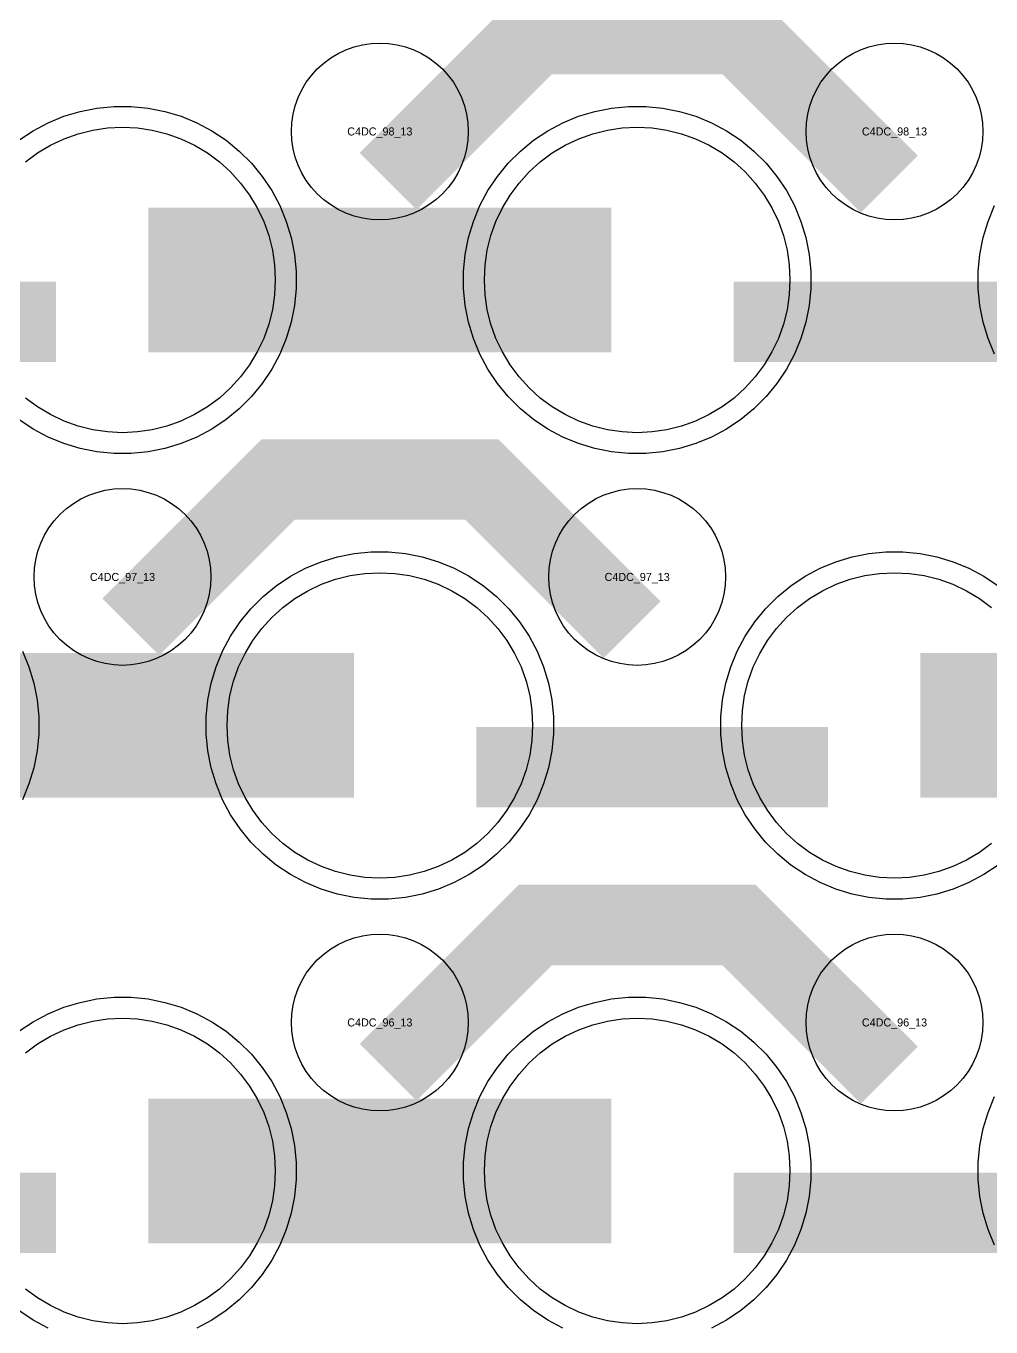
# Model space of a CAD drawing. Extents: x -11880 to 11880, y -14992 to 14992.
# Drawn here: x -7870 to -7570, y -1586 to -1181.3 of the extents above; entities that cross this region are included whole.
import ezdxf
from ezdxf.enums import TextEntityAlignment as Align

# ---------------------------------------------------------------- set-up
doc = ezdxf.new("R2010")
doc.units = 0
doc.header["$MEASUREMENT"] = 0
for name, color, linetype in [('GDS_775_DT_237', 138, 'CONTINUOUS'), ('RDL1_FS', 34, 'CONTINUOUS'), ('RDL_BS', 160, 'CONTINUOUS')]:
    doc.layers.add(name, color=color, linetype=linetype)

msp = doc.modelspace()

# ---------------------------------------------------------------- linework, layer by layer
at = {"layer": 'RDL1_FS'}
for points in [[(-7870.14, -1223.561), (-7866.395, -1220.783), (-7862.395, -1218.385), (-7858.181, -1216.393), (-7853.791, -1214.821), (-7849.268, -1213.689), (-7844.657, -1213.005), (-7840, -1212.776), (-7835.343, -1213.005), (-7830.732, -1213.689), (-7826.209, -1214.821), (-7821.819, -1216.393), (-7817.605, -1218.385), (-7813.605, -1220.783), (-7809.86, -1223.561), (-7806.406, -1226.691), (-7803.276, -1230.145), (-7800.498, -1233.89), (-7798.1, -1237.89), (-7796.108, -1242.104), (-7794.536, -1246.494), (-7793.404, -1251.017), (-7792.72, -1255.628), (-7792.491, -1260.285), (-7792.72, -1264.942), (-7793.404, -1269.553), (-7794.536, -1274.076), (-7796.108, -1278.466), (-7798.1, -1282.68), (-7800.498, -1286.68), (-7803.276, -1290.425), (-7806.406, -1293.879), (-7809.86, -1297.009), (-7813.605, -1299.787), (-7817.605, -1302.185), (-7821.819, -1304.177), (-7826.209, -1305.749), (-7830.732, -1306.881), (-7835.343, -1307.565), (-7840, -1307.794), (-7844.657, -1307.565), (-7849.268, -1306.881), (-7853.791, -1305.749), (-7858.181, -1304.177), (-7862.395, -1302.185), (-7866.395, -1299.787), (-7870.14, -1297.009)], [(-7569.86, -1435.574), (-7573.605, -1438.352), (-7577.605, -1440.75), (-7581.819, -1442.742), (-7586.209, -1444.314), (-7590.732, -1445.446), (-7595.343, -1446.13), (-7600, -1446.359), (-7604.657, -1446.13), (-7609.268, -1445.446), (-7613.791, -1444.314), (-7618.181, -1442.742), (-7622.395, -1440.75), (-7626.395, -1438.352), (-7630.14, -1435.574), (-7633.594, -1432.444), (-7636.724, -1428.99), (-7639.502, -1425.245), (-7641.9, -1421.245), (-7643.892, -1417.031), (-7645.464, -1412.641), (-7646.596, -1408.118), (-7647.28, -1403.507), (-7647.509, -1398.85), (-7647.28, -1394.193), (-7646.596, -1389.582), (-7645.464, -1385.059), (-7643.892, -1380.669), (-7641.9, -1376.455), (-7639.502, -1372.455), (-7636.724, -1368.71), (-7633.594, -1365.256), (-7630.14, -1362.126), (-7626.395, -1359.348), (-7622.395, -1356.95), (-7618.181, -1354.958), (-7613.791, -1353.386), (-7609.268, -1352.254), (-7604.657, -1351.57), (-7600, -1351.341), (-7595.343, -1351.57), (-7590.732, -1352.254), (-7586.209, -1353.386), (-7581.819, -1354.958), (-7577.605, -1356.95), (-7573.605, -1359.348), (-7569.86, -1362.126)], [(-7870.14, -1500.691), (-7866.395, -1497.913), (-7862.395, -1495.515), (-7858.181, -1493.523), (-7853.791, -1491.951), (-7849.268, -1490.819), (-7844.657, -1490.135), (-7840, -1489.906), (-7835.343, -1490.135), (-7830.732, -1490.819), (-7826.209, -1491.951), (-7821.819, -1493.523), (-7817.605, -1495.515), (-7813.605, -1497.913), (-7809.86, -1500.691), (-7806.406, -1503.821), (-7803.276, -1507.275), (-7800.498, -1511.02), (-7798.1, -1515.02), (-7796.108, -1519.234), (-7794.536, -1523.624), (-7793.404, -1528.147), (-7792.72, -1532.758), (-7792.491, -1537.415), (-7792.72, -1542.072), (-7793.404, -1546.683), (-7794.536, -1551.206), (-7796.108, -1555.596), (-7798.1, -1559.81), (-7800.498, -1563.81), (-7803.276, -1567.555), (-7806.406, -1571.009), (-7809.86, -1574.139), (-7813.605, -1576.917), (-7817.605, -1579.315), (-7821.819, -1581.307), (-7826.209, -1582.879), (-7830.732, -1584.011), (-7835.343, -1584.695), (-7840, -1584.924), (-7844.657, -1584.695), (-7849.268, -1584.011), (-7853.791, -1582.879), (-7858.181, -1581.307), (-7862.395, -1579.315), (-7866.395, -1576.917), (-7870.14, -1574.139)]]:
    msp.add_lwpolyline(points, dxfattribs=at)
for points in [[(-7680, -1307.794), (-7684.657, -1307.565), (-7689.268, -1306.881), (-7693.791, -1305.749), (-7698.181, -1304.177), (-7702.395, -1302.185), (-7706.395, -1299.787), (-7710.14, -1297.009), (-7713.594, -1293.879), (-7716.724, -1290.425), (-7719.502, -1286.68), (-7721.9, -1282.68), (-7723.892, -1278.466), (-7725.464, -1274.076), (-7726.596, -1269.553), (-7727.28, -1264.942), (-7727.509, -1260.285), (-7727.28, -1255.628), (-7726.596, -1251.017), (-7725.464, -1246.494), (-7723.892, -1242.104), (-7721.9, -1237.89), (-7719.502, -1233.89), (-7716.724, -1230.145), (-7713.594, -1226.691), (-7710.14, -1223.561), (-7706.395, -1220.783), (-7702.395, -1218.385), (-7698.181, -1216.393), (-7693.791, -1214.821), (-7689.268, -1213.689), (-7684.657, -1213.005), (-7680, -1212.776), (-7675.343, -1213.005), (-7670.732, -1213.689), (-7666.209, -1214.821), (-7661.819, -1216.393), (-7657.605, -1218.385), (-7653.605, -1220.783), (-7649.86, -1223.561), (-7646.406, -1226.691), (-7643.276, -1230.145), (-7640.498, -1233.89), (-7638.1, -1237.89), (-7636.108, -1242.104), (-7634.536, -1246.494), (-7633.404, -1251.017), (-7632.72, -1255.628), (-7632.491, -1260.285), (-7632.72, -1264.942), (-7633.404, -1269.553), (-7634.536, -1274.076), (-7636.108, -1278.466), (-7638.1, -1282.68), (-7640.498, -1286.68), (-7643.276, -1290.425), (-7646.406, -1293.879), (-7649.86, -1297.009), (-7653.605, -1299.787), (-7657.605, -1302.185), (-7661.819, -1304.177), (-7666.209, -1305.749), (-7670.732, -1306.881), (-7675.343, -1307.565)], [(-7760, -1446.359), (-7764.657, -1446.13), (-7769.268, -1445.446), (-7773.791, -1444.314), (-7778.181, -1442.742), (-7782.395, -1440.75), (-7786.395, -1438.352), (-7790.14, -1435.574), (-7793.594, -1432.444), (-7796.724, -1428.99), (-7799.502, -1425.245), (-7801.9, -1421.245), (-7803.892, -1417.031), (-7805.464, -1412.641), (-7806.596, -1408.118), (-7807.28, -1403.507), (-7807.509, -1398.85), (-7807.28, -1394.193), (-7806.596, -1389.582), (-7805.464, -1385.059), (-7803.892, -1380.669), (-7801.9, -1376.455), (-7799.502, -1372.455), (-7796.724, -1368.71), (-7793.594, -1365.256), (-7790.14, -1362.126), (-7786.395, -1359.348), (-7782.395, -1356.95), (-7778.181, -1354.958), (-7773.791, -1353.386), (-7769.268, -1352.254), (-7764.657, -1351.57), (-7760, -1351.341), (-7755.343, -1351.57), (-7750.732, -1352.254), (-7746.209, -1353.386), (-7741.819, -1354.958), (-7737.605, -1356.95), (-7733.605, -1359.348), (-7729.86, -1362.126), (-7726.406, -1365.256), (-7723.276, -1368.71), (-7720.498, -1372.455), (-7718.1, -1376.455), (-7716.108, -1380.669), (-7714.536, -1385.059), (-7713.404, -1389.582), (-7712.72, -1394.193), (-7712.491, -1398.85), (-7712.72, -1403.507), (-7713.404, -1408.118), (-7714.536, -1412.641), (-7716.108, -1417.031), (-7718.1, -1421.245), (-7720.498, -1425.245), (-7723.276, -1428.99), (-7726.406, -1432.444), (-7729.86, -1435.574), (-7733.605, -1438.352), (-7737.605, -1440.75), (-7741.819, -1442.742), (-7746.209, -1444.314), (-7750.732, -1445.446), (-7755.343, -1446.13)], [(-7680, -1584.924), (-7684.657, -1584.695), (-7689.268, -1584.011), (-7693.791, -1582.879), (-7698.181, -1581.307), (-7702.395, -1579.315), (-7706.395, -1576.917), (-7710.14, -1574.139), (-7713.594, -1571.009), (-7716.724, -1567.555), (-7719.502, -1563.81), (-7721.9, -1559.81), (-7723.892, -1555.596), (-7725.464, -1551.206), (-7726.596, -1546.683), (-7727.28, -1542.072), (-7727.509, -1537.415), (-7727.28, -1532.758), (-7726.596, -1528.147), (-7725.464, -1523.624), (-7723.892, -1519.234), (-7721.9, -1515.02), (-7719.502, -1511.02), (-7716.724, -1507.275), (-7713.594, -1503.821), (-7710.14, -1500.691), (-7706.395, -1497.913), (-7702.395, -1495.515), (-7698.181, -1493.523), (-7693.791, -1491.951), (-7689.268, -1490.819), (-7684.657, -1490.135), (-7680, -1489.906), (-7675.343, -1490.135), (-7670.732, -1490.819), (-7666.209, -1491.951), (-7661.819, -1493.523), (-7657.605, -1495.515), (-7653.605, -1497.913), (-7649.86, -1500.691), (-7646.406, -1503.821), (-7643.276, -1507.275), (-7640.498, -1511.02), (-7638.1, -1515.02), (-7636.108, -1519.234), (-7634.536, -1523.624), (-7633.404, -1528.147), (-7632.72, -1532.758), (-7632.491, -1537.415), (-7632.72, -1542.072), (-7633.404, -1546.683), (-7634.536, -1551.206), (-7636.108, -1555.596), (-7638.1, -1559.81), (-7640.498, -1563.81), (-7643.276, -1567.555), (-7646.406, -1571.009), (-7649.86, -1574.139), (-7653.605, -1576.917), (-7657.605, -1579.315), (-7661.819, -1581.307), (-7666.209, -1582.879), (-7670.732, -1584.011), (-7675.343, -1584.695)]]:
    msp.add_lwpolyline(points, close=True, dxfattribs=at)
for points in [[(-7831.998, -1260.285, 45, 45, 0), (-7759.998, -1260.285, 45, 45, 0)], [(-7759.998, -1260.285, 45, 45, 0), (-7687.998, -1260.285, 45, 45, 0)], [(-7911.998, -1398.85, 45, 45, 0), (-7839.998, -1398.85, 45, 45, 0)], [(-7839.998, -1398.85, 45, 45, 0), (-7767.998, -1398.85, 45, 45, 0)], [(-7591.998, -1398.85, 45, 45, 0), (-7519.998, -1398.85, 45, 45, 0)], [(-7831.998, -1537.415, 45, 45, 0), (-7759.998, -1537.415, 45, 45, 0)], [(-7759.998, -1537.415, 45, 45, 0), (-7687.998, -1537.415, 45, 45, 0)]]:
    msp.add_lwpolyline(points, format="xyseb", dxfattribs=at)
at = {"layer": 'RDL_BS'}
for points in [[(-7757.438, -1229.599, 25, 25, 0), (-7711.623, -1183.784, 25, 25, 0), (-7678.07, -1183.784, 25, 25, 0)], [(-7601.599, -1230.498, 25, 25, 0), (-7648.313, -1183.784, 25, 25, 0), (-7678.071, -1183.784, 25, 25, 0)], [(-7969.984, -1273.298, 25, 25, 0), (-7860.719, -1273.298, 25, 25, 0)], [(-7649.984, -1273.298, 25, 25, 0), (-7540.719, -1273.298, 25, 25, 0)], [(-7837.438, -1368.164, 25, 25, 0), (-7791.623, -1322.349, 25, 25, 0), (-7758.07, -1322.349, 25, 25, 0)], [(-7681.599, -1369.063, 25, 25, 0), (-7728.313, -1322.349, 25, 25, 0), (-7758.071, -1322.349, 25, 25, 0)], [(-7729.984, -1411.863, 25, 25, 0), (-7620.719, -1411.863, 25, 25, 0)], [(-7757.438, -1506.729, 25, 25, 0), (-7711.623, -1460.914, 25, 25, 0), (-7678.07, -1460.914, 25, 25, 0)], [(-7601.599, -1507.628, 25, 25, 0), (-7648.313, -1460.914, 25, 25, 0), (-7678.071, -1460.914, 25, 25, 0)], [(-7969.984, -1550.428, 25, 25, 0), (-7860.719, -1550.428, 25, 25, 0)], [(-7649.984, -1550.428, 25, 25, 0), (-7540.719, -1550.428, 25, 25, 0)]]:
    msp.add_lwpolyline(points, format="xyseb", dxfattribs=at)
for points in [[(-7760, -1241.591), (-7762.693, -1241.459), (-7765.365, -1241.063), (-7767.984, -1240.406), (-7770.519, -1239.499), (-7772.956, -1238.347), (-7775.28, -1236.954), (-7777.443, -1235.351), (-7779.442, -1233.539), (-7781.254, -1231.54), (-7782.857, -1229.377), (-7784.25, -1227.053), (-7785.402, -1224.616), (-7786.309, -1222.081), (-7786.966, -1219.462), (-7787.362, -1216.79), (-7787.494, -1214.097), (-7787.362, -1211.404), (-7786.966, -1208.732), (-7786.309, -1206.113), (-7785.402, -1203.578), (-7784.25, -1201.141), (-7782.857, -1198.817), (-7781.254, -1196.654), (-7779.442, -1194.655), (-7777.443, -1192.843), (-7775.28, -1191.24), (-7772.956, -1189.847), (-7770.519, -1188.695), (-7767.984, -1187.788), (-7765.365, -1187.131), (-7762.693, -1186.735), (-7760, -1186.603), (-7757.307, -1186.735), (-7754.635, -1187.131), (-7752.016, -1187.788), (-7749.481, -1188.695), (-7747.044, -1189.847), (-7744.72, -1191.24), (-7742.557, -1192.843), (-7740.558, -1194.655), (-7738.746, -1196.654), (-7737.143, -1198.817), (-7735.75, -1201.141), (-7734.598, -1203.578), (-7733.691, -1206.113), (-7733.034, -1208.732), (-7732.638, -1211.404), (-7732.506, -1214.097), (-7732.638, -1216.79), (-7733.034, -1219.462), (-7733.691, -1222.081), (-7734.598, -1224.616), (-7735.75, -1227.053), (-7737.143, -1229.377), (-7738.746, -1231.54), (-7740.558, -1233.539), (-7742.557, -1235.351), (-7744.72, -1236.954), (-7747.044, -1238.347), (-7749.481, -1239.499), (-7752.016, -1240.406), (-7754.635, -1241.063), (-7757.307, -1241.459)], [(-7600, -1241.591), (-7602.693, -1241.459), (-7605.365, -1241.063), (-7607.984, -1240.406), (-7610.519, -1239.499), (-7612.956, -1238.347), (-7615.28, -1236.954), (-7617.443, -1235.351), (-7619.442, -1233.539), (-7621.254, -1231.54), (-7622.857, -1229.377), (-7624.25, -1227.053), (-7625.402, -1224.616), (-7626.309, -1222.081), (-7626.966, -1219.462), (-7627.362, -1216.79), (-7627.494, -1214.097), (-7627.362, -1211.404), (-7626.966, -1208.732), (-7626.309, -1206.113), (-7625.402, -1203.578), (-7624.25, -1201.141), (-7622.857, -1198.817), (-7621.254, -1196.654), (-7619.442, -1194.655), (-7617.443, -1192.843), (-7615.28, -1191.24), (-7612.956, -1189.847), (-7610.519, -1188.695), (-7607.984, -1187.788), (-7605.365, -1187.131), (-7602.693, -1186.735), (-7600, -1186.603), (-7597.307, -1186.735), (-7594.635, -1187.131), (-7592.016, -1187.788), (-7589.481, -1188.695), (-7587.044, -1189.847), (-7584.72, -1191.24), (-7582.557, -1192.843), (-7580.558, -1194.655), (-7578.746, -1196.654), (-7577.143, -1198.817), (-7575.75, -1201.141), (-7574.598, -1203.578), (-7573.691, -1206.113), (-7573.034, -1208.732), (-7572.638, -1211.404), (-7572.506, -1214.097), (-7572.638, -1216.79), (-7573.034, -1219.462), (-7573.691, -1222.081), (-7574.598, -1224.616), (-7575.75, -1227.053), (-7577.143, -1229.377), (-7578.746, -1231.54), (-7580.558, -1233.539), (-7582.557, -1235.351), (-7584.72, -1236.954), (-7587.044, -1238.347), (-7589.481, -1239.499), (-7592.016, -1240.406), (-7594.635, -1241.063), (-7597.307, -1241.459)], [(-7682.644, -1314.285), (-7687.938, -1313.768), (-7693.165, -1312.722), (-7698.205, -1311.191), (-7703.115, -1309.16), (-7707.777, -1306.668), (-7712.191, -1303.721), (-7716.292, -1300.359), (-7720.074, -1296.577), (-7723.436, -1292.476), (-7726.383, -1288.062), (-7728.875, -1283.4), (-7730.906, -1278.49), (-7732.437, -1273.45), (-7733.483, -1268.223), (-7734, -1262.929), (-7734, -1257.641), (-7733.483, -1252.347), (-7732.437, -1247.12), (-7730.906, -1242.08), (-7728.875, -1237.17), (-7726.383, -1232.508), (-7723.436, -1228.094), (-7720.074, -1223.993), (-7716.292, -1220.211), (-7712.191, -1216.849), (-7707.777, -1213.902), (-7703.115, -1211.41), (-7698.205, -1209.379), (-7693.165, -1207.848), (-7687.938, -1206.802), (-7682.644, -1206.285), (-7677.356, -1206.285), (-7672.062, -1206.802), (-7666.835, -1207.848), (-7661.795, -1209.379), (-7656.885, -1211.41), (-7652.223, -1213.902), (-7647.809, -1216.849), (-7643.708, -1220.211), (-7639.926, -1223.993), (-7636.564, -1228.094), (-7633.617, -1232.508), (-7631.125, -1237.17), (-7629.094, -1242.08), (-7627.563, -1247.12), (-7626.517, -1252.347), (-7626, -1257.641), (-7626, -1262.929), (-7626.517, -1268.223), (-7627.563, -1273.45), (-7629.094, -1278.49), (-7631.125, -1283.4), (-7633.617, -1288.062), (-7636.564, -1292.476), (-7639.926, -1296.577), (-7643.708, -1300.359), (-7647.809, -1303.721), (-7652.223, -1306.668), (-7656.885, -1309.16), (-7661.795, -1311.191), (-7666.835, -1312.722), (-7672.062, -1313.768), (-7677.356, -1314.285)], [(-7840, -1380.156), (-7842.693, -1380.024), (-7845.365, -1379.628), (-7847.984, -1378.971), (-7850.519, -1378.064), (-7852.956, -1376.912), (-7855.28, -1375.519), (-7857.443, -1373.916), (-7859.442, -1372.104), (-7861.254, -1370.105), (-7862.857, -1367.942), (-7864.25, -1365.618), (-7865.402, -1363.181), (-7866.309, -1360.646), (-7866.966, -1358.027), (-7867.362, -1355.355), (-7867.494, -1352.662), (-7867.362, -1349.969), (-7866.966, -1347.297), (-7866.309, -1344.678), (-7865.402, -1342.143), (-7864.25, -1339.706), (-7862.857, -1337.382), (-7861.254, -1335.219), (-7859.442, -1333.22), (-7857.443, -1331.408), (-7855.28, -1329.805), (-7852.956, -1328.412), (-7850.519, -1327.26), (-7847.984, -1326.353), (-7845.365, -1325.696), (-7842.693, -1325.3), (-7840, -1325.168), (-7837.307, -1325.3), (-7834.635, -1325.696), (-7832.016, -1326.353), (-7829.481, -1327.26), (-7827.044, -1328.412), (-7824.72, -1329.805), (-7822.557, -1331.408), (-7820.558, -1333.22), (-7818.746, -1335.219), (-7817.143, -1337.382), (-7815.75, -1339.706), (-7814.598, -1342.143), (-7813.691, -1344.678), (-7813.034, -1347.297), (-7812.638, -1349.969), (-7812.506, -1352.662), (-7812.638, -1355.355), (-7813.034, -1358.027), (-7813.691, -1360.646), (-7814.598, -1363.181), (-7815.75, -1365.618), (-7817.143, -1367.942), (-7818.746, -1370.105), (-7820.558, -1372.104), (-7822.557, -1373.916), (-7824.72, -1375.519), (-7827.044, -1376.912), (-7829.481, -1378.064), (-7832.016, -1378.971), (-7834.635, -1379.628), (-7837.307, -1380.024)], [(-7680, -1380.156), (-7682.693, -1380.024), (-7685.365, -1379.628), (-7687.984, -1378.971), (-7690.519, -1378.064), (-7692.956, -1376.912), (-7695.28, -1375.519), (-7697.443, -1373.916), (-7699.442, -1372.104), (-7701.254, -1370.105), (-7702.857, -1367.942), (-7704.25, -1365.618), (-7705.402, -1363.181), (-7706.309, -1360.646), (-7706.966, -1358.027), (-7707.362, -1355.355), (-7707.494, -1352.662), (-7707.362, -1349.969), (-7706.966, -1347.297), (-7706.309, -1344.678), (-7705.402, -1342.143), (-7704.25, -1339.706), (-7702.857, -1337.382), (-7701.254, -1335.219), (-7699.442, -1333.22), (-7697.443, -1331.408), (-7695.28, -1329.805), (-7692.956, -1328.412), (-7690.519, -1327.26), (-7687.984, -1326.353), (-7685.365, -1325.696), (-7682.693, -1325.3), (-7680, -1325.168), (-7677.307, -1325.3), (-7674.635, -1325.696), (-7672.016, -1326.353), (-7669.481, -1327.26), (-7667.044, -1328.412), (-7664.72, -1329.805), (-7662.557, -1331.408), (-7660.558, -1333.22), (-7658.746, -1335.219), (-7657.143, -1337.382), (-7655.75, -1339.706), (-7654.598, -1342.143), (-7653.691, -1344.678), (-7653.034, -1347.297), (-7652.638, -1349.969), (-7652.506, -1352.662), (-7652.638, -1355.355), (-7653.034, -1358.027), (-7653.691, -1360.646), (-7654.598, -1363.181), (-7655.75, -1365.618), (-7657.143, -1367.942), (-7658.746, -1370.105), (-7660.558, -1372.104), (-7662.557, -1373.916), (-7664.72, -1375.519), (-7667.044, -1376.912), (-7669.481, -1378.064), (-7672.016, -1378.971), (-7674.635, -1379.628), (-7677.307, -1380.024)], [(-7762.644, -1452.85), (-7767.938, -1452.333), (-7773.165, -1451.287), (-7778.205, -1449.756), (-7783.115, -1447.725), (-7787.777, -1445.233), (-7792.191, -1442.286), (-7796.292, -1438.924), (-7800.074, -1435.142), (-7803.436, -1431.041), (-7806.383, -1426.627), (-7808.875, -1421.965), (-7810.906, -1417.055), (-7812.437, -1412.015), (-7813.483, -1406.788), (-7814, -1401.494), (-7814, -1396.206), (-7813.483, -1390.912), (-7812.437, -1385.685), (-7810.906, -1380.645), (-7808.875, -1375.735), (-7806.383, -1371.073), (-7803.436, -1366.659), (-7800.074, -1362.558), (-7796.292, -1358.776), (-7792.191, -1355.414), (-7787.777, -1352.467), (-7783.115, -1349.975), (-7778.205, -1347.944), (-7773.165, -1346.413), (-7767.938, -1345.367), (-7762.644, -1344.85), (-7757.356, -1344.85), (-7752.062, -1345.367), (-7746.835, -1346.413), (-7741.795, -1347.944), (-7736.885, -1349.975), (-7732.223, -1352.467), (-7727.809, -1355.414), (-7723.708, -1358.776), (-7719.926, -1362.558), (-7716.564, -1366.659), (-7713.617, -1371.073), (-7711.125, -1375.735), (-7709.094, -1380.645), (-7707.563, -1385.685), (-7706.517, -1390.912), (-7706, -1396.206), (-7706, -1401.494), (-7706.517, -1406.788), (-7707.563, -1412.015), (-7709.094, -1417.055), (-7711.125, -1421.965), (-7713.617, -1426.627), (-7716.564, -1431.041), (-7719.926, -1435.142), (-7723.708, -1438.924), (-7727.809, -1442.286), (-7732.223, -1445.233), (-7736.885, -1447.725), (-7741.795, -1449.756), (-7746.835, -1451.287), (-7752.062, -1452.333), (-7757.356, -1452.85)], [(-7760, -1518.721), (-7762.693, -1518.589), (-7765.365, -1518.193), (-7767.984, -1517.536), (-7770.519, -1516.629), (-7772.956, -1515.477), (-7775.28, -1514.084), (-7777.443, -1512.481), (-7779.442, -1510.669), (-7781.254, -1508.67), (-7782.857, -1506.507), (-7784.25, -1504.183), (-7785.402, -1501.746), (-7786.309, -1499.211), (-7786.966, -1496.592), (-7787.362, -1493.92), (-7787.494, -1491.227), (-7787.362, -1488.534), (-7786.966, -1485.862), (-7786.309, -1483.243), (-7785.402, -1480.708), (-7784.25, -1478.271), (-7782.857, -1475.947), (-7781.254, -1473.784), (-7779.442, -1471.785), (-7777.443, -1469.973), (-7775.28, -1468.37), (-7772.956, -1466.977), (-7770.519, -1465.825), (-7767.984, -1464.918), (-7765.365, -1464.261), (-7762.693, -1463.865), (-7760, -1463.733), (-7757.307, -1463.865), (-7754.635, -1464.261), (-7752.016, -1464.918), (-7749.481, -1465.825), (-7747.044, -1466.977), (-7744.72, -1468.37), (-7742.557, -1469.973), (-7740.558, -1471.785), (-7738.746, -1473.784), (-7737.143, -1475.947), (-7735.75, -1478.271), (-7734.598, -1480.708), (-7733.691, -1483.243), (-7733.034, -1485.862), (-7732.638, -1488.534), (-7732.506, -1491.227), (-7732.638, -1493.92), (-7733.034, -1496.592), (-7733.691, -1499.211), (-7734.598, -1501.746), (-7735.75, -1504.183), (-7737.143, -1506.507), (-7738.746, -1508.67), (-7740.558, -1510.669), (-7742.557, -1512.481), (-7744.72, -1514.084), (-7747.044, -1515.477), (-7749.481, -1516.629), (-7752.016, -1517.536), (-7754.635, -1518.193), (-7757.307, -1518.589)], [(-7600, -1518.721), (-7602.693, -1518.589), (-7605.365, -1518.193), (-7607.984, -1517.536), (-7610.519, -1516.629), (-7612.956, -1515.477), (-7615.28, -1514.084), (-7617.443, -1512.481), (-7619.442, -1510.669), (-7621.254, -1508.67), (-7622.857, -1506.507), (-7624.25, -1504.183), (-7625.402, -1501.746), (-7626.309, -1499.211), (-7626.966, -1496.592), (-7627.362, -1493.92), (-7627.494, -1491.227), (-7627.362, -1488.534), (-7626.966, -1485.862), (-7626.309, -1483.243), (-7625.402, -1480.708), (-7624.25, -1478.271), (-7622.857, -1475.947), (-7621.254, -1473.784), (-7619.442, -1471.785), (-7617.443, -1469.973), (-7615.28, -1468.37), (-7612.956, -1466.977), (-7610.519, -1465.825), (-7607.984, -1464.918), (-7605.365, -1464.261), (-7602.693, -1463.865), (-7600, -1463.733), (-7597.307, -1463.865), (-7594.635, -1464.261), (-7592.016, -1464.918), (-7589.481, -1465.825), (-7587.044, -1466.977), (-7584.72, -1468.37), (-7582.557, -1469.973), (-7580.558, -1471.785), (-7578.746, -1473.784), (-7577.143, -1475.947), (-7575.75, -1478.271), (-7574.598, -1480.708), (-7573.691, -1483.243), (-7573.034, -1485.862), (-7572.638, -1488.534), (-7572.506, -1491.227), (-7572.638, -1493.92), (-7573.034, -1496.592), (-7573.691, -1499.211), (-7574.598, -1501.746), (-7575.75, -1504.183), (-7577.143, -1506.507), (-7578.746, -1508.67), (-7580.558, -1510.669), (-7582.557, -1512.481), (-7584.72, -1514.084), (-7587.044, -1515.477), (-7589.481, -1516.629), (-7592.016, -1517.536), (-7594.635, -1518.193), (-7597.307, -1518.589)]]:
    msp.add_lwpolyline(points, close=True, dxfattribs=at)
for points in [[(-7872.191, -1216.849), (-7867.777, -1213.902), (-7863.115, -1211.41), (-7858.205, -1209.379), (-7853.165, -1207.848), (-7847.938, -1206.802), (-7842.644, -1206.285), (-7837.356, -1206.285), (-7832.062, -1206.802), (-7826.835, -1207.848), (-7821.795, -1209.379), (-7816.885, -1211.41), (-7812.223, -1213.902), (-7807.809, -1216.849), (-7803.708, -1220.211), (-7799.926, -1223.993), (-7796.564, -1228.094), (-7793.617, -1232.508), (-7791.125, -1237.17), (-7789.094, -1242.08), (-7787.563, -1247.12), (-7786.517, -1252.347), (-7786, -1257.641), (-7786, -1262.929), (-7786.517, -1268.223), (-7787.563, -1273.45), (-7789.094, -1278.49), (-7791.125, -1283.4), (-7793.617, -1288.062), (-7796.564, -1292.476), (-7799.926, -1296.577), (-7803.708, -1300.359), (-7807.809, -1303.721), (-7812.223, -1306.668), (-7816.885, -1309.16), (-7821.795, -1311.191), (-7826.835, -1312.722), (-7832.062, -1313.768), (-7837.356, -1314.285), (-7842.644, -1314.285), (-7847.938, -1313.768), (-7853.165, -1312.722), (-7858.205, -1311.191), (-7863.115, -1309.16), (-7867.777, -1306.668), (-7872.191, -1303.721)], [(-7568.875, -1283.4), (-7570.906, -1278.49), (-7572.437, -1273.45), (-7573.483, -1268.223), (-7574, -1262.929), (-7574, -1257.641), (-7573.483, -1252.347), (-7572.437, -1247.12), (-7570.906, -1242.08), (-7568.875, -1237.17)], [(-7567.809, -1442.286), (-7572.223, -1445.233), (-7576.885, -1447.725), (-7581.795, -1449.756), (-7586.835, -1451.287), (-7592.062, -1452.333), (-7597.356, -1452.85), (-7602.644, -1452.85), (-7607.938, -1452.333), (-7613.165, -1451.287), (-7618.205, -1449.756), (-7623.115, -1447.725), (-7627.777, -1445.233), (-7632.191, -1442.286), (-7636.292, -1438.924), (-7640.074, -1435.142), (-7643.436, -1431.041), (-7646.383, -1426.627), (-7648.875, -1421.965), (-7650.906, -1417.055), (-7652.437, -1412.015), (-7653.483, -1406.788), (-7654, -1401.494), (-7654, -1396.206), (-7653.483, -1390.912), (-7652.437, -1385.685), (-7650.906, -1380.645), (-7648.875, -1375.735), (-7646.383, -1371.073), (-7643.436, -1366.659), (-7640.074, -1362.558), (-7636.292, -1358.776), (-7632.191, -1355.414), (-7627.777, -1352.467), (-7623.115, -1349.975), (-7618.205, -1347.944), (-7613.165, -1346.413), (-7607.938, -1345.367), (-7602.644, -1344.85), (-7597.356, -1344.85), (-7592.062, -1345.367), (-7586.835, -1346.413), (-7581.795, -1347.944), (-7576.885, -1349.975), (-7572.223, -1352.467), (-7567.809, -1355.414)], [(-7871.125, -1375.735), (-7869.094, -1380.645), (-7867.563, -1385.685), (-7866.517, -1390.912), (-7866, -1396.206), (-7866, -1401.494), (-7866.517, -1406.788), (-7867.563, -1412.015), (-7869.094, -1417.055), (-7871.125, -1421.965)], [(-7872.191, -1493.979), (-7867.777, -1491.032), (-7863.115, -1488.54), (-7858.205, -1486.509), (-7853.165, -1484.978), (-7847.938, -1483.932), (-7842.644, -1483.415), (-7837.356, -1483.415), (-7832.062, -1483.932), (-7826.835, -1484.978), (-7821.795, -1486.509), (-7816.885, -1488.54), (-7812.223, -1491.032), (-7807.809, -1493.979), (-7803.708, -1497.341), (-7799.926, -1501.123), (-7796.564, -1505.224), (-7793.617, -1509.638), (-7791.125, -1514.3), (-7789.094, -1519.21), (-7787.563, -1524.25), (-7786.517, -1529.477), (-7786, -1534.771), (-7786, -1540.059), (-7786.517, -1545.353), (-7787.563, -1550.58), (-7789.094, -1555.62), (-7791.125, -1560.53), (-7793.617, -1565.192), (-7796.564, -1569.606), (-7799.926, -1573.707), (-7803.708, -1577.489), (-7807.809, -1580.851), (-7812.223, -1583.798), (-7816.885, -1586.29)], [(-7703.115, -1586.29), (-7707.777, -1583.798), (-7712.191, -1580.851), (-7716.292, -1577.489), (-7720.074, -1573.707), (-7723.436, -1569.606), (-7726.383, -1565.192), (-7728.875, -1560.53), (-7730.906, -1555.62), (-7732.437, -1550.58), (-7733.483, -1545.353), (-7734, -1540.059), (-7734, -1534.771), (-7733.483, -1529.477), (-7732.437, -1524.25), (-7730.906, -1519.21), (-7728.875, -1514.3), (-7726.383, -1509.638), (-7723.436, -1505.224), (-7720.074, -1501.123), (-7716.292, -1497.341), (-7712.191, -1493.979), (-7707.777, -1491.032), (-7703.115, -1488.54), (-7698.205, -1486.509), (-7693.165, -1484.978), (-7687.938, -1483.932), (-7682.644, -1483.415), (-7677.356, -1483.415), (-7672.062, -1483.932), (-7666.835, -1484.978), (-7661.795, -1486.509), (-7656.885, -1488.54), (-7652.223, -1491.032), (-7647.809, -1493.979), (-7643.708, -1497.341), (-7639.926, -1501.123), (-7636.564, -1505.224), (-7633.617, -1509.638), (-7631.125, -1514.3), (-7629.094, -1519.21), (-7627.563, -1524.25), (-7626.517, -1529.477), (-7626, -1534.771), (-7626, -1540.059), (-7626.517, -1545.353), (-7627.563, -1550.58), (-7629.094, -1555.62), (-7631.125, -1560.53), (-7633.617, -1565.192), (-7636.564, -1569.606), (-7639.926, -1573.707), (-7643.708, -1577.489), (-7647.809, -1580.851), (-7652.223, -1583.798), (-7656.885, -1586.29)], [(-7568.875, -1560.53), (-7570.906, -1555.62), (-7572.437, -1550.58), (-7573.483, -1545.353), (-7574, -1540.059), (-7574, -1534.771), (-7573.483, -1529.477), (-7572.437, -1524.25), (-7570.906, -1519.21), (-7568.875, -1514.3)], [(-7863.115, -1586.29), (-7867.777, -1583.798), (-7872.191, -1580.851)]]:
    msp.add_lwpolyline(points, dxfattribs=at)

# ---------------------------------------------------------------- texts
at = {"layer": 'GDS_775_DT_237'}
for s, p in [('C4DC_98_13', (-7760, -1214.097)), ('C4DC_98_13', (-7760, -1214.097)), ('C4DC_98_13', (-7600, -1214.097)), ('C4DC_98_13', (-7600, -1214.097)), ('C4DC_97_13', (-7840, -1352.662)), ('C4DC_97_13', (-7840, -1352.662)), ('C4DC_97_13', (-7680, -1352.662)), ('C4DC_97_13', (-7680, -1352.662)), ('C4DC_96_13', (-7760, -1491.227)), ('C4DC_96_13', (-7760, -1491.227)), ('C4DC_96_13', (-7600, -1491.227)), ('C4DC_96_13', (-7600, -1491.227))]:
    msp.add_text(s, height=2.5, dxfattribs=at).set_placement(p, align=Align.MIDDLE_CENTER)

doc.saveas('drawing.dxf')
